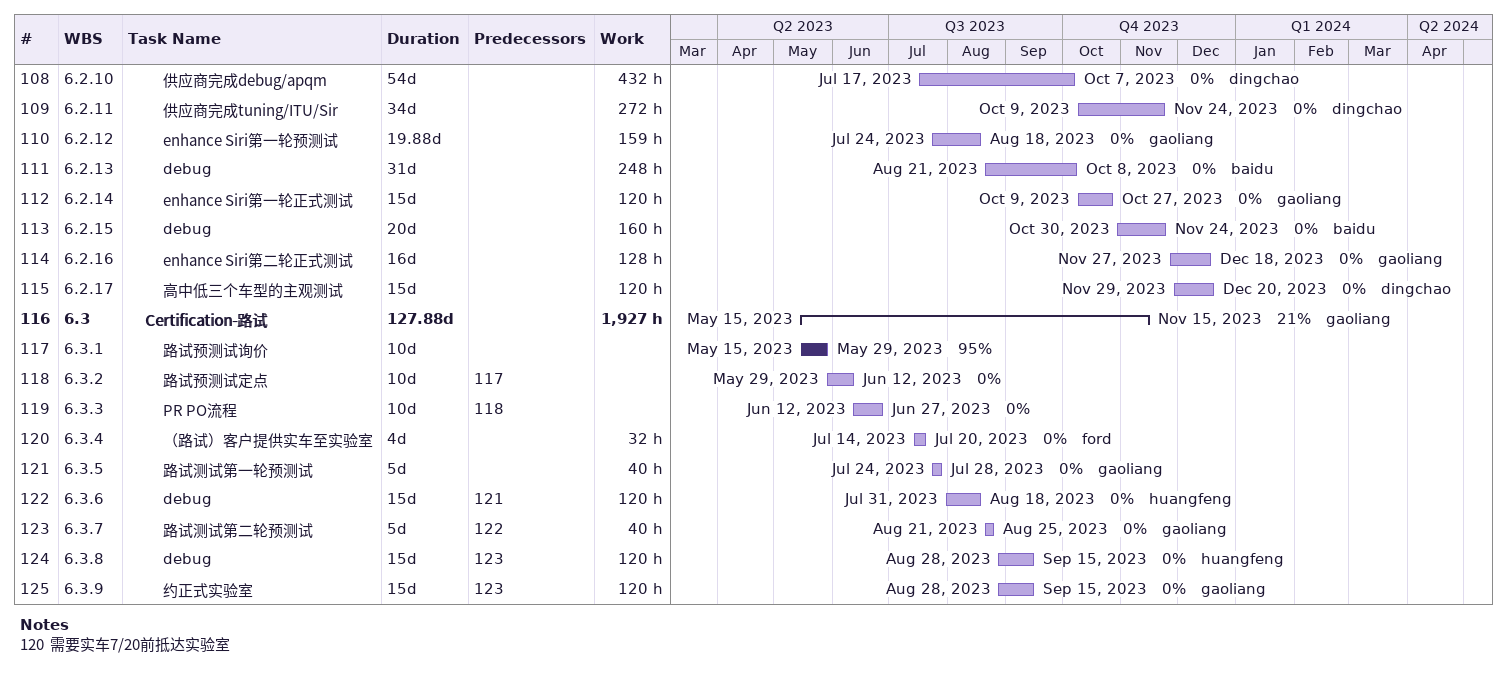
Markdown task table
| ID | WBS | Task | Duration | Start | Finish | Predecessors | Resources | % complete | Work (h) |
|---|---|---|---|---|---|---|---|---|---|
| 108 | 6.2.10 | 供应商完成debug/apqm | 54d | 2023-07-17 | 2023-10-07 |  | dingchao | 0 | 432 |
| 109 | 6.2.11 | 供应商完成tuning/ITU/Sir | 34d | 2023-10-09 | 2023-11-24 |  | dingchao | 0 | 272 |
| 110 | 6.2.12 | enhance Siri第一轮预测试 | 19.88d | 2023-07-24 | 2023-08-18 |  | gaoliang | 0 | 159 |
| 111 | 6.2.13 | debug | 31d | 2023-08-21 | 2023-10-08 |  | baidu | 0 | 248 |
| 112 | 6.2.14 | enhance Siri第一轮正式测试 | 15d | 2023-10-09 | 2023-10-27 |  | gaoliang | 0 | 120 |
| 113 | 6.2.15 | debug | 20d | 2023-10-30 | 2023-11-24 |  | baidu | 0 | 160 |
| 114 | 6.2.16 | enhance Siri第二轮正式测试 | 16d | 2023-11-27 | 2023-12-18 |  | gaoliang | 0 | 128 |
| 115 | 6.2.17 | 高中低三个车型的主观测试 | 15d | 2023-11-29 | 2023-12-20 |  | dingchao | 0 | 120 |
| 116 | 6.3 | **Certification-路试** | 127.88d | 2023-05-15 | 2023-11-15 |  | gaoliang | 21 | 1927 |
| 117 | 6.3.1 | 路试预测试询价 | 10d | 2023-05-15 | 2023-05-29 |  |  | 95 |  |
| 118 | 6.3.2 | 路试预测试定点 | 10d | 2023-05-29 | 2023-06-12 | 117 |  | 0 |  |
| 119 | 6.3.3 | PR PO流程 | 10d | 2023-06-12 | 2023-06-27 | 118 |  | 0 |  |
| 120 | 6.3.4 | （路试）客户提供实车至实验室 | 4d | 2023-07-14 | 2023-07-20 |  | ford | 0 | 32 |
| 121 | 6.3.5 | 路试测试第一轮预测试 | 5d | 2023-07-24 | 2023-07-28 |  | gaoliang | 0 | 40 |
| 122 | 6.3.6 | debug | 15d | 2023-07-31 | 2023-08-18 | 121 | huangfeng | 0 | 120 |
| 123 | 6.3.7 | 路试测试第二轮预测试 | 5d | 2023-08-21 | 2023-08-25 | 122 | gaoliang | 0 | 40 |
| 124 | 6.3.8 | debug | 15d | 2023-08-28 | 2023-09-15 | 123 | huangfeng | 0 | 120 |
| 125 | 6.3.9 | 约正式实验室 | 15d | 2023-08-28 | 2023-09-15 | 123 | gaoliang | 0 | 120 |

Notes
- 120: 需要实车7/20前抵达实验室
